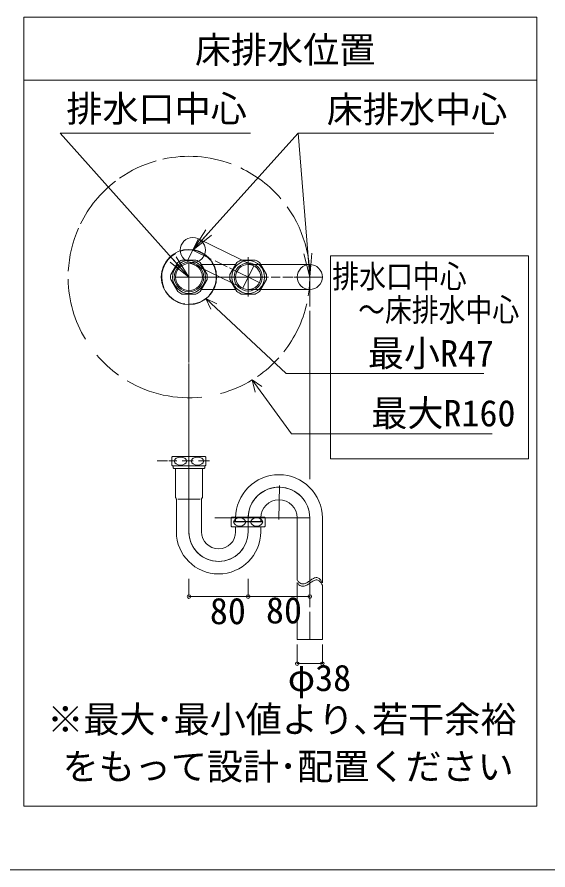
# Model space of a CAD drawing. Units: millimetres, scale not verified. Extents: x -1040 to 1002, y -687 to 676.
# Drawn here: x -292.5 to 1.6, y -687.1 to -214.2 of the extents above; entities that cross this region are included whole.
import ezdxf
from ezdxf.enums import TextEntityAlignment as Align

# ---------------------------------------------------------------- set-up
doc = ezdxf.new("R2010")
doc.units = ezdxf.units.MM
doc.header["$LTSCALE"] = 5
doc.header["$PDMODE"] = 32
doc.header["$PDSIZE"] = 2
doc.linetypes.add('DASHED1', pattern=[1.8, 1.2, -0.6])
doc.layers.add('F-0', color=7, linetype='Continuous', lineweight=15)
doc.styles.add('ＭＳ ゴシック', font='')
doc.styles.get('ＭＳ ゴシック').set_extended_font_data('MS Gothic')

msp = doc.modelspace()

# ---------------------------------------------------------------- linework, layer by layer
at = {"layer": 'F-0'}
for p, q in [((-288.826, -214.222), (-288.826, -651.722)), ((-4.451, -214.222), (-288.826, -214.222)), ((-4.451, -651.722), (-4.451, -214.222)), ((-288.826, -249.222), (-4.451, -249.222)), ((-268.673, -278.644), (-163.111, -278.644)), ((-197.27, -358.355), (-268.673, -278.644)), ((-195.124, -343.386), (-136.766, -278.644)), ((-136.766, -278.644), (-28.318, -278.644)), ((-136.766, -278.644), (-108.337, -278.644)), ((-130.332, -358.355), (-136.766, -278.644)), ((-195.124, -343.386), (-187.961, -332.172)), ((-195.124, -343.386), (-186.336, -333.637)), ((-195.124, -343.386), (-184.711, -335.101)), ((-192.072, -337.135), (-198.175, -349.637)), ((-192.072, -337.135), (-161.406, -352.104)), ((-184.922, -348.366), (-195.124, -343.386)), ((-130.332, -358.355), (-129.208, -345.097)), ((-197.27, -358.355), (-206.027, -348.579)), ((-197.27, -358.355), (-204.398, -347.119)), ((-193.398, -348.949), (-201.142, -348.949)), ((-176.073, -352.685), (-182.8, -349.401)), ((-160.586, -348.949), (-168.329, -348.949)), ((-164.457, -369.12), (-164.457, -347.398)), ((-164.457, -366.996), (-164.457, -349.715)), ((-130.332, -358.355), (-133.569, -345.449)), ((-130.332, -358.355), (-131.388, -345.273)), ((-118.889, -346.58), (-118.889, -459.145)), ((-118.889, -346.58), (-9.215, -346.58)), ((-9.215, -346.58), (-9.215, -459.145)), ((-197.27, -358.355), (-207.657, -350.039)), ((-203.48, -350.299), (-207.352, -357.005)), ((-197.27, -350.918), (-197.27, -369.12)), ((-197.27, -350.92), (-197.27, -365.793)), ((-187.188, -357.005), (-191.06, -350.299)), ((-171.303, -351.399), (-190.425, -351.399)), ((-158.02, -361.497), (-174.872, -353.271)), ((-170.668, -350.299), (-174.539, -357.005)), ((-161.406, -352.104), (-167.509, -364.606)), ((-164.457, -351.399), (-130.332, -351.399)), ((-154.376, -357.005), (-158.247, -350.299)), ((-130.332, -365.311), (-130.332, -351.399)), ((-197.27, -358.355), (-204.832, -358.355)), ((-204.707, -358.355), (-180.864, -358.355)), ((-197.27, -358.355), (-153.311, -358.355)), ((-180.864, -358.355), (-153.246, -358.355)), ((-151.697, -358.355), (-146.682, -358.355)), ((-145.24, -358.355), (-139.706, -358.355)), ((-139.13, -358.355), (-123.376, -358.355)), ((-139.13, -358.355), (-123.376, -358.355)), ((-130.332, -358.355), (-130.332, -374.695)), ((-207.352, -359.705), (-203.48, -366.411)), ((-191.06, -366.411), (-187.188, -359.705)), ((-174.539, -359.705), (-170.668, -366.411)), ((-158.247, -366.411), (-154.376, -359.705)), ((-201.142, -367.761), (-193.398, -367.761)), ((-197.27, -365.793), (-197.27, -378.377)), ((-190.425, -365.311), (-171.303, -365.311)), ((-168.329, -367.761), (-160.586, -367.761)), ((-130.332, -365.311), (-164.457, -365.311)), ((-197.27, -405.701), (-197.27, -369.12)), ((-187.975, -370.276), (-185.187, -376.08)), ((-187.975, -370.276), (-181.75, -373.124)), ((-187.975, -370.276), (-143.495, -411.876)), ((-130.332, -377.07), (-130.332, -394.168)), ((-130.332, -378.209), (-130.332, -395.339)), ((-197.27, -385.967), (-197.27, -405.094)), ((-130.332, -394.9), (-130.332, -427.551)), ((-130.332, -397.975), (-130.332, -428.136)), ((-197.27, -412.381), (-197.27, -436.062)), ((-162.202, -415.371), (-160.574, -422.197)), ((-162.202, -415.371), (-156.914, -418.976)), ((-162.202, -415.371), (-140.479, -445.305)), ((-138.974, -411.876), (-143.495, -411.876)), ((-33.939, -411.876), (-138.974, -411.876)), ((-130.332, -427.99), (-130.332, -435.604)), ((-130.332, -431.797), (-130.332, -453.613)), ((-197.27, -439.402), (-197.27, -500.139)), ((-130.332, -439.838), (-130.332, -469.21)), ((-29.359, -445.305), (-140.479, -445.305)), ((-206.676, -458.142), (-206.676, -462.663)), ((-206.357, -457.778), (-188.183, -457.778)), ((-187.864, -462.663), (-187.864, -458.142)), ((-214.845, -460.318), (-209.11, -460.318)), ((-188.192, -463.028), (-206.357, -463.028)), ((-206.357, -463.028), (-206.348, -463.028)), ((-206.357, -463.028), (-206.348, -463.028)), ((-206.02, -463.028), (-206.02, -464.063)), ((-188.52, -464.063), (-188.52, -463.028)), ((-188.192, -463.028), (-188.183, -463.028)), ((-130.332, -459.177), (-130.332, -470.503)), ((-118.889, -459.145), (-9.215, -459.145)), ((-204.707, -464.413), (-204.707, -471.541)), ((-188.87, -464.413), (-197.27, -464.413)), ((-189.832, -471.541), (-189.832, -464.413)), ((-188.52, -464.063), (-188.87, -464.413)), ((-204.707, -471.541), (-204.707, -480.483)), ((-189.832, -480.483), (-189.832, -471.541)), ((-197.27, -499.603), (-197.27, -473.773)), ((-147.162, -473.926), (-147.403, -492.695)), ((-204.285, -481.403), (-204.614, -480.833)), ((-204.226, -481.622), (-204.226, -488.956)), ((-203.487, -481.505), (-197.27, -481.505)), ((-197.27, -481.505), (-191.053, -481.505)), ((-190.314, -499.603), (-190.314, -481.622)), ((-189.926, -480.833), (-190.255, -481.403)), ((-204.226, -488.956), (-204.226, -499.603)), ((-173.545, -491.509), (-155.37, -491.509)), ((-164.449, -499.603), (-164.449, -491.174)), ((-130.324, -491.946), (-182.957, -491.946)), ((-173.864, -491.874), (-173.864, -496.394)), ((-172.223, -494.134), (-172.223, -493.871)), ((-172.223, -493.871), (-164.457, -493.871)), ((-171.851, -494.134), (-172.223, -494.134)), ((-156.692, -494.134), (-171.851, -494.134)), ((-171.414, -491.946), (-171.414, -493.434)), ((-164.457, -499.567), (-164.457, -491.946)), ((-164.457, -493.871), (-156.692, -493.871)), ((-157.501, -493.434), (-157.501, -491.946)), ((-156.692, -494.134), (-156.692, -493.871)), ((-155.051, -496.394), (-155.051, -491.874)), ((-137.289, -491.946), (-137.289, -526.419)), ((-130.332, -491.946), (-130.332, -515.867)), ((-130.332, -491.946), (-130.332, -511.231)), ((-123.376, -527.943), (-123.376, -491.946)), ((-155.379, -496.759), (-173.545, -496.759)), ((-173.545, -496.759), (-173.536, -496.759)), ((-171.414, -496.952), (-171.414, -499.603)), ((-157.501, -499.603), (-157.501, -496.952)), ((-130.332, -515.501), (-130.332, -541.368)), ((-197.27, -535.496), (-197.27, -525.687)), ((-164.449, -535.496), (-164.449, -525.687)), ((-137.289, -527.731), (-137.289, -544.929)), ((-130.332, -535.496), (-130.332, -525.687)), ((-197.27, -535.496), (-164.449, -535.496)), ((-164.449, -535.496), (-130.332, -535.496)), ((-137.289, -544.929), (-137.289, -559.231)), ((-130.332, -544.052), (-130.332, -559.231)), ((-137.289, -572.694), (-137.289, -562.067)), ((-123.376, -572.694), (-123.376, -562.067)), ((-137.289, -572.694), (-123.376, -572.694)), ((-288.826, -651.722), (-4.451, -651.722)), ((-1002.086, -687.064), (1002.034, -687.064))]:
    msp.add_line(p, q, dxfattribs=at)
at = {"layer": 'F-0', "linetype": 'DASHED1'}
for p, q in [((-211.039, -460.318), (-211.103, -460.318)), ((-185.961, -460.318), (-208.397, -460.318))]:
    msp.add_line(p, q, dxfattribs=at)
at = {"layer": 'F-0'}
for points in [[(-161.406, -352.104), (-167.509, -364.606), (-198.175, -349.637)], [(-197.27, -473.651), (-197.27, -437.58), (-197.27, -406.309)], [(-197.27, -464.413), (-205.67, -464.413), (-206.02, -464.063)], [(-137.289, -559.231), (-123.376, -559.231), (-123.376, -529.256)]]:
    msp.add_lwpolyline(points, dxfattribs=at)
for centre, radius in [((-195.124, -343.386), 6.956), ((-197.27, -358.355), 15.312), ((-197.27, -358.355), 9.087), ((-164.457, -358.355), 9.087), ((-197.27, -358.355), 8.166), ((-197.27, -358.355), 7.438), ((-164.457, -358.355), 7.766), ((-164.457, -358.355), 7.766), ((-164.457, -358.355), 6.956), ((-130.332, -358.355), 6.956)]:
    msp.add_circle(centre, radius, dxfattribs=at)
for centre, radius, start, end in [((-197.27, -358.355), 66.938, 69.55176, 102.48458), ((-197.27, -358.355), 66.938, 105.78741, 125.02387), ((-197.27, -358.355), 66.938, 40.45346, 64.61694), ((-197.27, -358.355), 66.938, 127.52212, 153.93512), ((-197.27, -358.355), 66.938, 351.07633, 35.51055), ((-197.27, -358.355), 66.938, 156.12741, 177.22121), ((-197.27, -358.355), 15.117, 38.01873, 108.88428), ((-197.27, -358.355), 15.117, 119.87082, 203.47911), ((-197.27, -358.355), 10.172, 112.37215, 127.62785), ((-197.27, -358.355), 10.172, 52.37215, 67.62785), ((-164.457, -358.355), 10.172, 112.37215, 127.62785), ((-164.457, -358.355), 10.172, 52.37215, 67.62785), ((-197.27, -358.355), 15.117, 317.38555, 32.77859), ((-197.27, -358.355), 10.172, 172.37215, 187.62785), ((-197.27, -358.355), 10.172, 352.37215, 7.62785), ((-164.457, -358.355), 10.172, 172.37215, 187.62785), ((-164.457, -358.355), 10.172, 352.37215, 7.62785), ((-197.27, -358.355), 66.938, 181.04134, 211.02681), ((-197.27, -358.355), 15.117, 211.12095, 261.30647), ((-197.27, -358.355), 10.172, 232.37215, 247.62785), ((-197.27, -358.355), 10.172, 292.37215, 307.62785), ((-164.457, -358.355), 10.172, 232.37215, 247.62785), ((-164.457, -358.355), 10.172, 292.37215, 307.62785), ((-197.27, -358.355), 15.117, 269.01468, 307.94515), ((-197.27, -358.355), 66.938, 321.76369, 347.20103), ((-197.27, -358.355), 66.938, 220.25424, 234.38576), ((-197.27, -358.355), 66.938, 304.63473, 317.9845), ((-197.27, -358.355), 66.938, 239.27946, 276.17448), ((-197.27, -358.355), 66.938, 285.1851, 301.59392), ((-197.27, -358.355), 66.938, 274.56964, 274.58397), ((-203.723, -460.403), 3.719, 135.09913, 142.57199), ((-190.817, -460.403), 3.719, 37.42801, 44.90087), ((-203.723, -460.403), 3.719, 217.42801, 224.90087), ((-190.817, -460.403), 3.719, 315.09913, 322.57199), ((-147.395, -491.946), 24.019, 0, 180), ((-147.395, -491.946), 17.062, 87.94387, 180), ((-147.395, -491.946), 17.071, 0, 177.40546), ((-147.395, -491.946), 17.062, 0, 87.94387), ((-204.007, -480.483), 0.7, 180, 210), ((-204.664, -481.622), 0.438, 0, 30), ((-189.876, -481.622), 0.438, 150, 180), ((-190.532, -480.483), 0.7, 330, 0), ((-147.395, -491.946), 10.106, 0, 180), ((-170.911, -494.134), 3.719, 135.09913, 142.57199), ((-158.004, -494.134), 3.719, 37.42801, 44.90087), ((-170.911, -494.134), 3.719, 217.42801, 224.90087), ((-171.851, -493.434), 0.438, 270, 0), ((-157.064, -493.434), 0.438, 180, 270), ((-158.004, -494.134), 3.719, 315.09913, 322.57199), ((-180.864, -499.603), 23.363, 180, 0), ((-180.864, -499.603), 16.406, 180, 270), ((-180.864, -499.603), 16.415, 181.87086, 0), ((-180.864, -499.603), 9.45, 180, 0), ((-180.864, -499.603), 16.406, 270, 0), ((-171.851, -496.952), 0.438, 0, 26.17755), ((-157.064, -496.952), 0.438, 150, 180), ((-131.972, -523.003), 6.319, 212.72203, 226.60953), ((-131.972, -524.315), 6.319, 212.72203, 226.60953), ((-133.853, -525.073), 3.523, 225.702, 245.03152), ((-133.853, -526.386), 3.523, 225.702, 245.03152), ((-134.196, -525.83), 2.692, 244.86394, 266.31233), ((-134.196, -527.143), 2.692, 244.86394, 266.31233), ((-134.187, -525.336), 3.186, 266.722, 284.24596), ((-134.685, -523.466), 5.122, 284.48835, 295.96465), ((-134.685, -524.778), 5.122, 284.48835, 295.96465), ((-136.686, -519.373), 9.678, 296.00867, 302.489), ((-136.686, -520.685), 9.678, 296.00867, 302.489), ((-144.543, -507.017), 24.32, 302.46715, 305.15235), ((-144.543, -508.33), 24.32, 302.46715, 305.15235), ((-70.414, -612.299), 104.441, 124.52174, 125.14879), ((-70.414, -613.611), 104.441, 124.52174, 125.14879), ((-121.215, -538.402), 14.767, 120.34038, 124.6107), ((-121.215, -539.715), 14.767, 120.34038, 124.6107), ((-125.416, -531.166), 6.4, 111.45266, 120.60102), ((-125.416, -532.479), 6.4, 111.45266, 120.60102), ((-126.497, -528.358), 3.391, 96.00772, 111.8117), ((-126.497, -529.671), 3.391, 96.00772, 111.8117), ((-126.616, -527.349), 2.375, 73.97913, 95.71073), ((-126.616, -528.661), 2.375, 73.97913, 95.71073), ((-126.784, -527.677), 2.738, 51.5772, 72.48176), ((-126.784, -528.989), 2.738, 51.5772, 72.48176), ((-128.212, -529.289), 4.889, 35.29043, 50.21011), ((-128.212, -530.601), 4.889, 35.29043, 50.21011), ((-132.625, -532.245), 10.201, 24.94423, 34.52454), ((-132.625, -533.558), 10.201, 24.94423, 34.52454), ((-134.187, -526.648), 3.186, 266.722, 284.24596)]:
    msp.add_arc(centre, radius, start, end, dxfattribs=at)
for centre in [(-201.973, -460.403), (-192.567, -460.403), (-169.161, -494.134), (-159.754, -494.134)]:
    msp.add_ellipse(centre, major_axis=(3.353, 0), ratio=0.674074, dxfattribs=at)
for p in [(-197.27, -535.496), (-164.449, -535.496), (-130.332, -535.496), (-137.289, -572.694), (-123.376, -572.694)]:
    msp.add_point(p, dxfattribs=at)

# ---------------------------------------------------------------- texts
at = {"layer": 'F-0', "style": 'ＭＳ ゴシック'}
for s, p in [('床排水位置', (-193.994, -244.088)), ('排水口中心', (-265.209, -276.732)), ('床排水中心', (-120.913, -277.109)), ('最小R47', (-98.16, -412.384)), ('最大R160', (-96.251, -445.564)), ('80', (-185.695, -555.215)), ('80', (-154.602, -554.791)), ('φ38', (-142.519, -592.3)), ('※最大･最小値より､若干余裕', (-275.762, -615.331)), ('をもって設計･配置ください', (-267.31, -641.438))]:
    msp.add_text(s, height=14.66, dxfattribs=at).set_placement(p, align=Align.BOTTOM_LEFT)
at = {"layer": 'F-0', "style": 'ＭＳ ゴシック', "width": 0.85}
for s, p in [('排水口中心', (-117.831, -368.278)), ('～床排水中心', (-103.538, -386.772))]:
    msp.add_text(s, height=12.83, dxfattribs=at).set_placement(p, align=Align.BOTTOM_LEFT)

doc.saveas('drawing.dxf')
